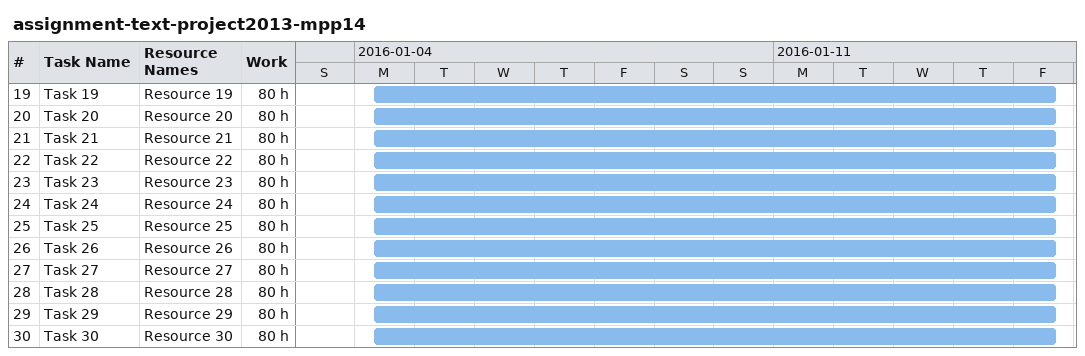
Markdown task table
assignment-text-project2013-mpp14

| ID | Task | Start | Finish | Resources | Work (h) |
|---|---|---|---|---|---|
| 19 | Task 19 | 2016-01-04 | 2016-01-15 | Resource 19 | 80 |
| 20 | Task 20 | 2016-01-04 | 2016-01-15 | Resource 20 | 80 |
| 21 | Task 21 | 2016-01-04 | 2016-01-15 | Resource 21 | 80 |
| 22 | Task 22 | 2016-01-04 | 2016-01-15 | Resource 22 | 80 |
| 23 | Task 23 | 2016-01-04 | 2016-01-15 | Resource 23 | 80 |
| 24 | Task 24 | 2016-01-04 | 2016-01-15 | Resource 24 | 80 |
| 25 | Task 25 | 2016-01-04 | 2016-01-15 | Resource 25 | 80 |
| 26 | Task 26 | 2016-01-04 | 2016-01-15 | Resource 26 | 80 |
| 27 | Task 27 | 2016-01-04 | 2016-01-15 | Resource 27 | 80 |
| 28 | Task 28 | 2016-01-04 | 2016-01-15 | Resource 28 | 80 |
| 29 | Task 29 | 2016-01-04 | 2016-01-15 | Resource 29 | 80 |
| 30 | Task 30 | 2016-01-04 | 2016-01-15 | Resource 30 | 80 |
